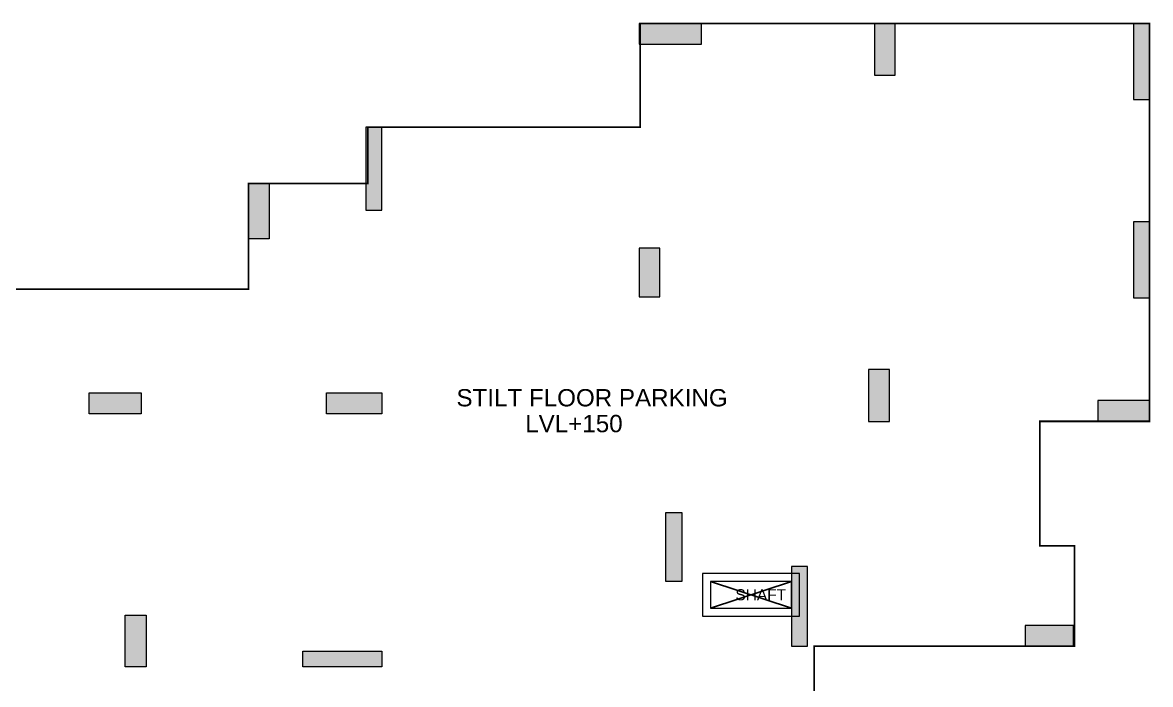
# Model space of a CAD drawing. Header units: millimetres. Extents: x 1363246 to 1691641, y -112430 to 78417.
# Drawn here: x 1412603 to 1428900, y 67428 to 76993 of the extents above; entities that cross this region are included whole.
import ezdxf

# ---------------------------------------------------------------- set-up
doc = ezdxf.new("R2010")
doc.units = ezdxf.units.MM
doc.header["$LTSCALE"] = 500
doc.header["$MEASUREMENT"] = 0
doc.linetypes.add('HIDDEN', pattern=[0.375, 0.25, -0.125])
for name, color, linetype in [('COLUMN', 1, 'Continuous'), ('Cornice', 252, 'Continuous'), ('TEXT-RM NAME', 6, 'Continuous')]:
    doc.layers.add(name, color=color, linetype=linetype)
doc.layers.add('Wall', color=2, linetype='Continuous', lineweight=15)
doc.styles.get("Standard").update_dxf_attribs({"font": 'arial.ttf'})

msp = doc.modelspace()

# ---------------------------------------------------------------- hatches: boundary and pattern name
at = {"layer": 'COLUMN', "lineweight": 20, "true_color": 0x969696}
for points in [[(1422412.4, 76680.1), (1422412.4, 76980.1), (1421512.4, 76980.1), (1421512.4, 76680.1)], [(1424912.4, 76230.1), (1425212.4, 76230.1), (1425212.4, 76980.1), (1424912.4, 76980.1)], [(1428887.4, 76980.1), (1428657.4, 76980.1), (1428657.4, 75880.1), (1428887.4, 75880.1)], [(1417792.4, 75480.1), (1417562.4, 75480.1), (1417562.4, 74280.1), (1417792.4, 74280.1)], [(1416167.4, 73865.3), (1415867.4, 73865.3), (1415867.4, 74665.3), (1416167.4, 74665.3)], [(1428887.4, 74115.1), (1428657.4, 74115.1), (1428657.4, 73015.1), (1428887.4, 73015.1)], [(1421512.4, 73030.1), (1421812.4, 73030.1), (1421812.4, 73730.1), (1421512.4, 73730.1)], [(1424827.4, 71230.1), (1425127.4, 71230.1), (1425127.4, 71980.1), (1424827.4, 71980.1)], [(1413567.4, 71340.3), (1413567.4, 71640.3), (1414317.4, 71640.3), (1414317.4, 71340.3)], [(1416992.4, 71340.3), (1416992.4, 71640.3), (1417792.4, 71640.3), (1417792.4, 71340.3)], [(1428887.4, 71230.1), (1428887.4, 71530.1), (1428137.4, 71530.1), (1428137.4, 71230.1)], [(1422127.4, 68915.1), (1421897.4, 68915.1), (1421897.4, 69915.1), (1422127.4, 69915.1)], [(1423712.4, 67980.1), (1423942.4, 67980.1), (1423942.4, 69130.1), (1423712.4, 69130.1)], [(1414387.4, 67680.3), (1414087.4, 67680.3), (1414087.4, 68430.3), (1414387.4, 68430.3)], [(1427787.4, 67980.1), (1427787.4, 68280.1), (1427087.4, 68280.1), (1427087.4, 67980.1)], [(1416652.4, 67680.3), (1416652.4, 67910.3), (1417792.4, 67910.3), (1417792.4, 67680.3)]]:
    msp.add_hatch(color=252, dxfattribs=at).paths.add_polyline_path(points)

# ---------------------------------------------------------------- linework, layer by layer
at = {"color": 6, "linetype": 'Continuous', "const_width": 25}
msp.add_lwpolyline([(1411187.4, 73140.3), (1415867.4, 73140.3), (1415867.4, 74665.3), (1417592.4, 74665.3), (1417592.4, 75480.1), (1421527.4, 75480.1), (1421527.4, 76980.1), (1428887.4, 76980.1), (1428887.4, 71230.1), (1427302.4, 71230.1), (1427302.4, 69430.1), (1427802.4, 69430.1), (1427802.4, 67980.1), (1424042.4, 67980.1), (1424042.4, 66540.1)], dxfattribs=at)
at = {"layer": 'COLUMN', "lineweight": 20}
for points in [[(1422412.4, 76680.1), (1422412.4, 76980.1), (1421512.4, 76980.1), (1421512.4, 76680.1)], [(1424912.4, 76230.1), (1425212.4, 76230.1), (1425212.4, 76980.1), (1424912.4, 76980.1)], [(1428887.4, 76980.1), (1428657.4, 76980.1), (1428657.4, 75880.1), (1428887.4, 75880.1)], [(1417792.4, 75480.1), (1417562.4, 75480.1), (1417562.4, 74280.1), (1417792.4, 74280.1)], [(1416167.4, 73865.3), (1415867.4, 73865.3), (1415867.4, 74665.3), (1416167.4, 74665.3)], [(1428887.4, 74115.1), (1428657.4, 74115.1), (1428657.4, 73015.1), (1428887.4, 73015.1)], [(1421512.4, 73030.1), (1421812.4, 73030.1), (1421812.4, 73730.1), (1421512.4, 73730.1)], [(1424827.4, 71230.1), (1425127.4, 71230.1), (1425127.4, 71980.1), (1424827.4, 71980.1)], [(1413567.4, 71340.3), (1413567.4, 71640.3), (1414317.4, 71640.3), (1414317.4, 71340.3)], [(1416992.4, 71340.3), (1416992.4, 71640.3), (1417792.4, 71640.3), (1417792.4, 71340.3)], [(1428887.4, 71230.1), (1428887.4, 71530.1), (1428137.4, 71530.1), (1428137.4, 71230.1)], [(1422127.4, 68915.1), (1421897.4, 68915.1), (1421897.4, 69915.1), (1422127.4, 69915.1)], [(1423712.4, 67980.1), (1423942.4, 67980.1), (1423942.4, 69130.1), (1423712.4, 69130.1)], [(1414387.4, 67680.3), (1414087.4, 67680.3), (1414087.4, 68430.3), (1414387.4, 68430.3)], [(1427787.4, 67980.1), (1427787.4, 68280.1), (1427087.4, 68280.1), (1427087.4, 67980.1)], [(1416652.4, 67680.3), (1416652.4, 67910.3), (1417792.4, 67910.3), (1417792.4, 67680.3)]]:
    msp.add_lwpolyline(points, close=True, dxfattribs=at)
at = {"layer": 'Cornice', "linetype": 'HIDDEN', "ltscale": 300}
for p, q in [((1422542.4, 68530.1), (1423712.4, 68915.1)), ((1422542.4, 68915.1), (1423712.4, 68530.1))]:
    msp.add_line(p, q, dxfattribs=at)
at = {"layer": 'Wall'}
for points in [[(1422427.4, 69030.1), (1422427.4, 68415.1), (1423827.4, 68415.1), (1423827.4, 69030.1)], [(1422542.4, 68915.1), (1422542.4, 68530.1), (1423712.4, 68530.1), (1423712.4, 68915.1)]]:
    msp.add_lwpolyline(points, close=True, dxfattribs=at)

# ---------------------------------------------------------------- texts
at = {"layer": 'TEXT-RM NAME'}
for s, insert, char_height, width, attachment_point in [('STILT FLOOR PARKING', (1418872, 71696.1), 250, 5857.821, 1), ('LVL+150', (1419865.5, 71323), 250, 2928.91, 1), ('SHAFT', (1423635.6, 68804.4), 160, 1424.51, 3)]:
    msp.add_mtext(s, dxfattribs=dict(at, insert=insert, char_height=char_height, width=width, attachment_point=attachment_point))

doc.saveas('drawing.dxf')
